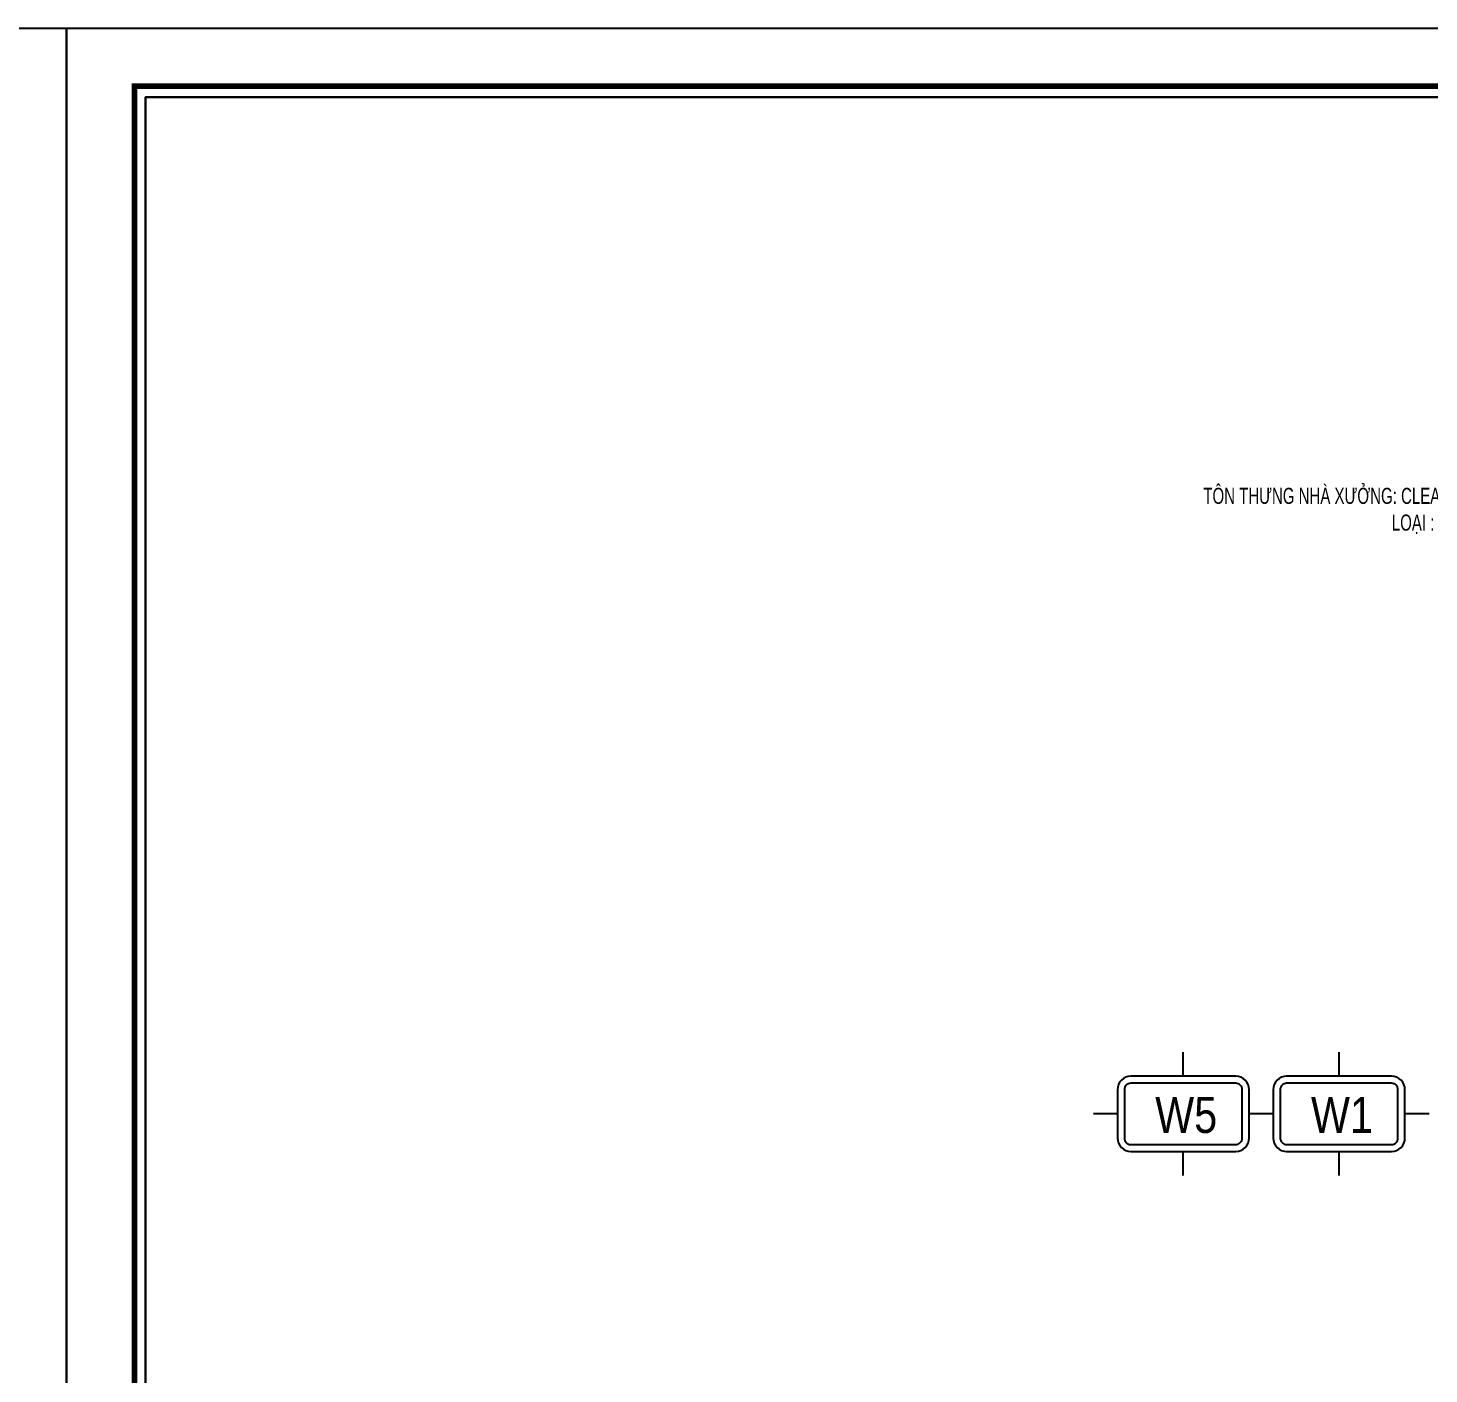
# Model space of a CAD drawing. Header units: inches. Extents: x 315041 to 662841, y -45540 to -35018.
# Drawn here: x 331385.4 to 331603.9, y -37957.8 to -37747.8 of the extents above; entities that cross this region are included whole.
import ezdxf
from ezdxf.enums import TextEntityAlignment as Align

# ---------------------------------------------------------------- set-up
doc = ezdxf.new("R2010")
doc.units = ezdxf.units.IN
doc.header["$MEASUREMENT"] = 0
for name, color, linetype in [('2', 2, 'Continuous'), ('3', 3, 'Continuous'), ('7', 7, 'Continuous'), ('8', 8, 'Continuous'), ('BAO KHUNG', 31, 'Continuous')]:
    doc.layers.add(name, color=color, linetype=linetype)
doc.styles.add('hx2', font='VHARIALN.TTF')
doc.styles.add('ST1H', font='vnshxh.shx', dxfattribs={"width": 0.7})

# ---------------------------------------------------------------- blocks, each defined once
blk = doc.blocks.new('A$C75D82031')
at = {"layer": '2', "color": 157, "linetype": 'Continuous'}
blk.add_lwpolyline([(0, 420), (594, 420), (594, 0), (0, 0)], close=True, dxfattribs=at)
at = {"layer": '7', "color": 147, "linetype": 'Continuous'}
blk.add_lwpolyline([(12.33, 57.61), (581.67, 57.61), (581.67, 409.19), (12.33, 409.19)], close=True, dxfattribs=at)
at = {"layer": 'BAO KHUNG', "color": 167, "linetype": 'Continuous', "const_width": 0.871}
blk.add_lwpolyline([(10.59, 9.07), (583.41, 9.07), (583.41, 410.93), (10.59, 410.93)], close=True, dxfattribs=at)
blk = doc.blocks.new('TENTRUC')
at = {"layer": '7'}
for p, q in [((0, 8.27), (0, 10.26)), ((-7.48, 5.13), (-5.48, 5.13)), ((5.48, 5.13), (7.48, 5.13)), ((0, 0), (0, 2))]:
    blk.add_line(p, q, dxfattribs=at)
blk.add_lwpolyline([(-4.36, 8.27), (4.36, 8.27, -0.414214), (5.48, 7.14), (5.48, 3.12, -0.414214), (4.36, 2), (-4.36, 2, -0.414214), (-5.48, 3.12), (-5.48, 7.14, -0.414214)], format="xyb", close=True, dxfattribs=at)
at = {"layer": '8', "ltscale": 15}
blk.add_lwpolyline([(-4.36, 7.68), (4.36, 7.68, -0.414214), (4.9, 7.14), (4.9, 3.12, -0.414214), (4.36, 2.58), (-4.36, 2.58, -0.414214), (-4.9, 3.12), (-4.9, 7.14, -0.414214)], format="xyb", close=True, dxfattribs=at)
at = {"layer": '3', "style": 'hx2'}
blk.add_attdef('TR', text='', height=2.9, dxfattribs=at).set_placement((-0.16, 3.83), align=Align.CENTER)

msp = doc.modelspace()

# ---------------------------------------------------------------- linework, layer by layer
at = {"color": 8}
msp.add_lwpolyline([(331403.7734, -37758.6315), (331973.1113, -37758.6315), (331973.1113, -38110.2113), (331403.7734, -38110.2113)], close=True, dxfattribs=at)

# ---------------------------------------------------------------- block references
at = {"color": 1}
for p in [(330797.4423, -38167.8214), (331391.4423, -38167.8214)]:
    msp.add_blockref('A$C75D82031', p, dxfattribs=at)
at = {"layer": '3'}
ref = msp.add_blockref('TENTRUC', (331565.6297, -37926.854), dxfattribs=dict(at, xscale=-1.875, yscale=1.875, zscale=1.875))
ref.add_attrib('TR', 'W5', dxfattribs={"layer": '0', "height": 5.625, "style": 'hx2'}).set_placement((331566.0775, -37920.2108), align=Align.CENTER)
ref = msp.add_blockref('TENTRUC', (331589.9265, -37926.854), dxfattribs=dict(at, xscale=-1.875, yscale=1.875, zscale=1.875))
ref.add_attrib('TR', 'W1', dxfattribs={"layer": '0', "height": 5.625, "style": 'hx2'}).set_placement((331590.3743, -37920.2108), align=Align.CENTER)

# ---------------------------------------------------------------- next in the draw order: texts
at = {"layer": '3', "insert": (331636.7805, -37823.1719), "char_height": 2.5, "attachment_point": 6, "style": 'ST1H', "bg_fill": 2}
msp.add_mtext('\\A1;t«n TH¦NG nhµ x\xadëng: CLEAR COLORBOND, mµu: .........\\PLo¹i : 05 SãNG CN, dµy: 0.42 mm.', dxfattribs=at)

doc.saveas('drawing.dxf')
